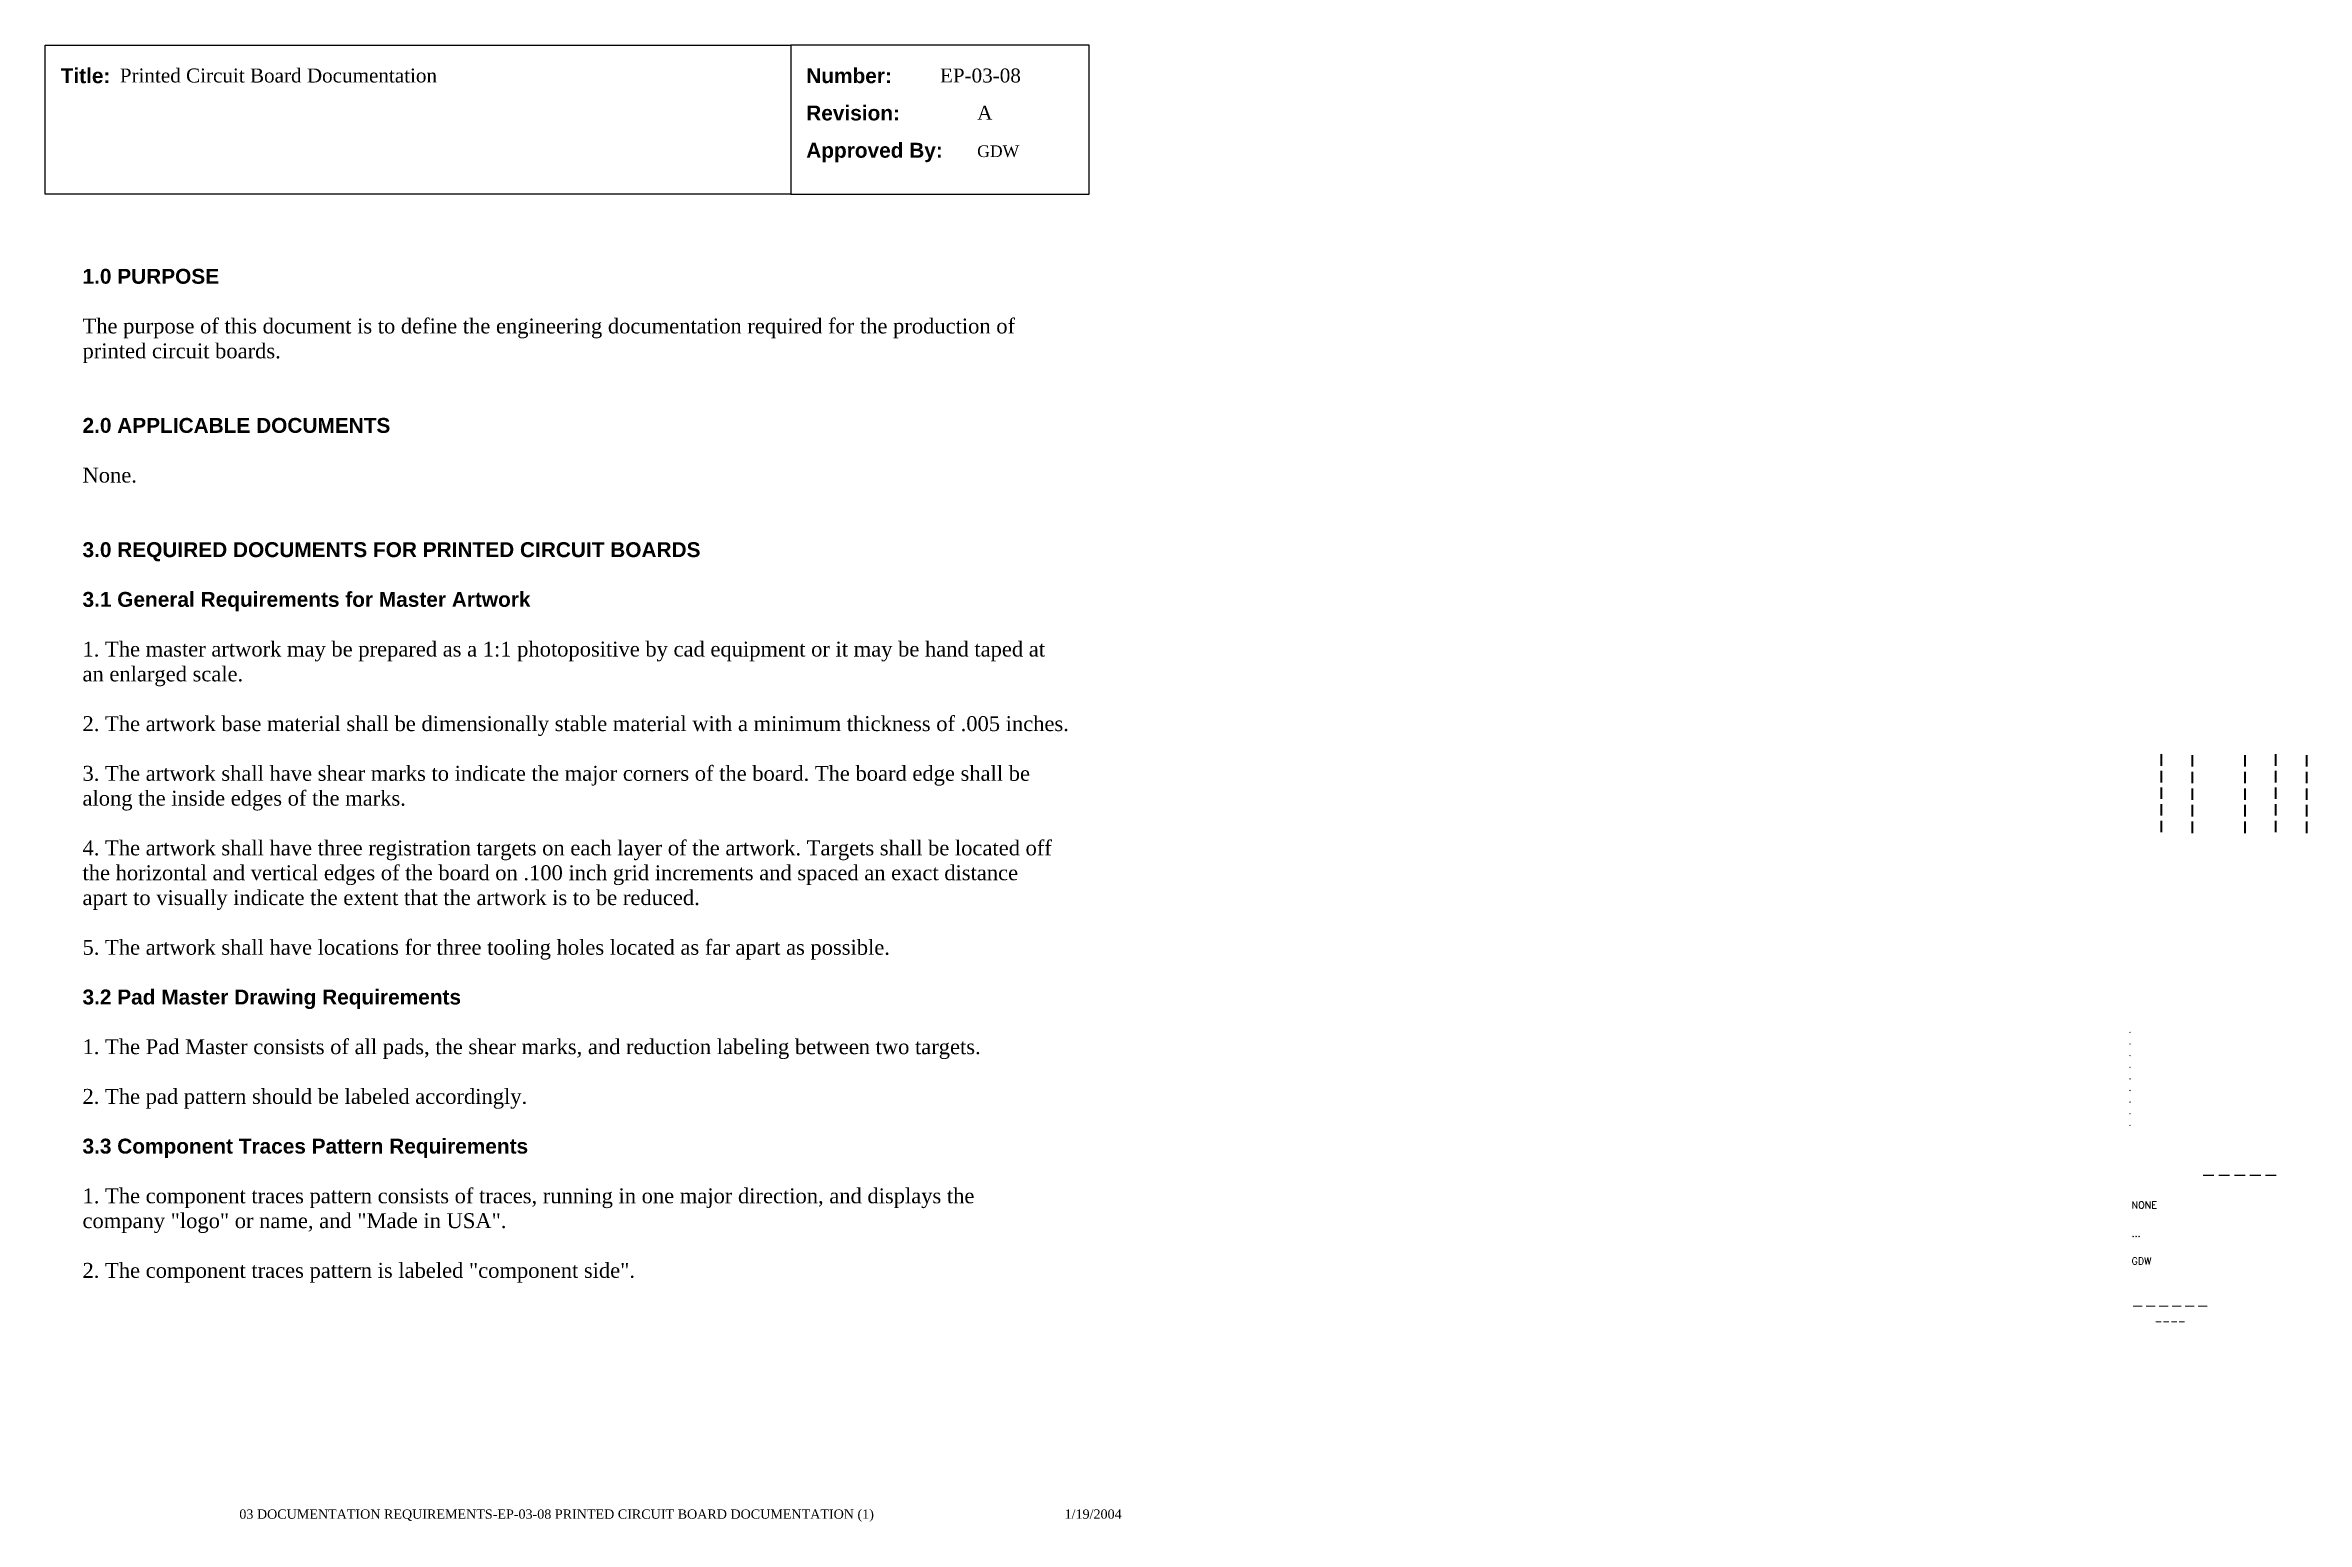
# Paper-space layout 'EP-03-08 Printed Circuit Board Documentation (1)' of a CAD drawing. Header units: inches. Extents: x 1 to 31.3, y 0.2 to 20.
import ezdxf
from ezdxf.enums import TextEntityAlignment as Align

# ---------------------------------------------------------------- set-up
doc = ezdxf.new("R2010")
doc.units = ezdxf.units.IN
doc.header["$MEASUREMENT"] = 0
doc.layers.add('TitleBlock_Attributes', color=40, linetype='Continuous', plot=False)
doc.layers.add('TitleBlock_Atts_Print', color=1, linetype='Continuous')
doc.styles.get("Standard").update_dxf_attribs({"font": 'simplex.shx'})
doc.styles.add('style1', font='TIMES.TTF')
doc.styles.add('styleAtt', font='TIMES.TTF')
doc.styles.add('TBBIGTEXT', font='complex.shx')

# ---------------------------------------------------------------- blocks, each defined once
blk = doc.blocks.new('Test1')
at = {"layer": 'TitleBlock_Attributes', "style": 'TBBIGTEXT', "width": 0.8}
for tag, p, height in [('SideLine1', (29.492, 9.408), 0.25), ('SideLine2', (29.906, 9.396), 0.25), ('SideLine3', (30.612, 9.396), 0.25), ('SideLine4', (31.026, 9.408), 0.25), ('SideLine5', (31.44, 9.396), 0.25), ('File-Layout', (28.803, 3.641), 0.125)]:
    blk.add_attdef(tag, p, '', height=height, rotation=90, dxfattribs=at)
at = {"layer": 'TitleBlock_Attributes'}
for tag, p, height in [('REV1', (28.947, 6.754), 0.0625), ('REV2', (28.947, 6.598), 0.0625), ('REV3', (28.947, 6.442), 0.0625), ('REV4', (28.947, 6.286), 0.0625), ('REV5', (28.947, 6.13), 0.0625), ('REV6', (28.947, 5.974), 0.0625), ('REV7', (28.947, 5.818), 0.0625), ('REV8', (28.947, 5.662), 0.0625), ('REV9', (28.947, 5.506), 0.0625), ('SCALE', (28.983, 4.394), 0.0938), ('INCHARGE', (28.983, 4.016), 0.0938), ('DRW', (28.983, 3.641), 0.0938)]:
    blk.add_attdef(tag, p, '', height=height, dxfattribs=at)
at = {"layer": 'TitleBlock_Attributes', "style": 'TBBIGTEXT'}
for tag, height, p in [('PROJNUM', 0.188, (30.434, 4.761)), ('DWG_NUM', 0.156, (31.168, 4.127)), ('CUSTOMER', 0.156, (29.501, 3.017)), ('LOCATION', 0.0938, (29.501, 2.835)), ('DESC_1', 0.188, (29.501, 2.412)), ('DESC_2', 0.188, (29.501, 2.1)), ('DESC_3', 0.188, (29.501, 1.787))]:
    blk.add_attdef(tag, text='', height=height, dxfattribs=at).set_placement(p, align=Align.CENTER)
at = {"layer": 'TitleBlock_Attributes'}
blk.add_attdef('DRW_DATE', text='', height=0.0938, dxfattribs=at).set_placement((31.149, 3.648), align=Align.CENTER)

psp = doc.layouts.new('EP-03-08 Printed Circuit Board Documentation (1)')

# ---------------------------------------------------------------- linework, layer by layer
for points in [[(1, 20), (11, 20), (11, 18), (1, 18)], [(11, 18), (15, 18), (15, 20), (11, 20)]]:
    psp.add_lwpolyline(points, close=True)

# ---------------------------------------------------------------- block references
ref = psp.add_blockref('Test1', (0, 0))
ref.add_attrib('CUSTOMER', '------', dxfattribs={"layer": 'TitleBlock_Attributes', "height": 0.1562, "style": 'TBBIGTEXT'}).set_placement((29.501, 3.017), align=Align.CENTER)
ref.add_attrib('LOCATION', '----', dxfattribs={"layer": 'TitleBlock_Attributes', "height": 0.0938, "style": 'TBBIGTEXT'}).set_placement((29.501, 2.835), align=Align.CENTER)
ref.add_attrib('DESC_1', 'Printed Circuit Board Documentation', (2, 19.5), dxfattribs={"layer": 'TitleBlock_Atts_Print', "height": 0.1875, "style": 'styleAtt'})
ref.add_attrib('DESC_2', 'EP-03-08', (13, 19.5), dxfattribs={"layer": 'TitleBlock_Atts_Print', "height": 0.1875, "style": 'styleAtt'})
ref.add_attrib('DESC_3', 'A', (13.5, 19), dxfattribs={"layer": 'TitleBlock_Atts_Print', "height": 0.188, "style": 'styleAtt'})
ref.add_attrib('PROJNUM', '-----', dxfattribs={"layer": 'TitleBlock_Attributes', "height": 0.1875, "style": 'TBBIGTEXT'}).set_placement((30.434, 4.761), align=Align.CENTER)
ref.add_attrib('DWG_NUM', 'GDW', (13.5, 18.5), dxfattribs={"layer": 'TitleBlock_Atts_Print', "height": 0.1562, "style": 'styleAtt'})
ref.add_attrib('DRW_DATE', '1/19/2004', dxfattribs={"layer": 'TitleBlock_Atts_Print', "height": 0.125, "style": 'styleAtt'}).set_placement((15.055, 0.232), align=Align.CENTER)
ref.add_attrib('DRW', 'GDW', (28.983, 3.641), dxfattribs={"layer": 'TitleBlock_Attributes', "height": 0.0938})
ref.add_attrib('INCHARGE', '...', (28.983, 4.016), dxfattribs={"layer": 'TitleBlock_Attributes', "height": 0.0938})
ref.add_attrib('SCALE', 'NONE', (28.983, 4.394), dxfattribs={"layer": 'TitleBlock_Attributes', "height": 0.0938})
ref.add_attrib('REV1', '.', (28.947, 6.754), dxfattribs={"layer": 'TitleBlock_Attributes', "height": 0.0625})
ref.add_attrib('REV2', '.', (28.947, 6.598), dxfattribs={"layer": 'TitleBlock_Attributes', "height": 0.0625})
ref.add_attrib('REV3', '.', (28.947, 6.442), dxfattribs={"layer": 'TitleBlock_Attributes', "height": 0.0625})
ref.add_attrib('REV4', '.', (28.947, 6.286), dxfattribs={"layer": 'TitleBlock_Attributes', "height": 0.0625})
ref.add_attrib('REV5', '.', (28.947, 6.13), dxfattribs={"layer": 'TitleBlock_Attributes', "height": 0.0625})
ref.add_attrib('REV6', '.', (28.947, 5.974), dxfattribs={"layer": 'TitleBlock_Attributes', "height": 0.0625})
ref.add_attrib('REV7', '.', (28.947, 5.818), dxfattribs={"layer": 'TitleBlock_Attributes', "height": 0.0625})
ref.add_attrib('REV8', '.', (28.947, 5.662), dxfattribs={"layer": 'TitleBlock_Attributes', "height": 0.0625})
ref.add_attrib('REV9', '.', (28.947, 5.506), dxfattribs={"layer": 'TitleBlock_Attributes', "height": 0.0625})
ref.add_attrib('SideLine1', '-----', (29.492, 9.408), dxfattribs={"layer": 'TitleBlock_Attributes', "height": 0.25, "rotation": 90, "style": 'TBBIGTEXT', "width": 0.8})
ref.add_attrib('SideLine2', '-----', (29.906, 9.396), dxfattribs={"layer": 'TitleBlock_Attributes', "height": 0.25, "rotation": 90, "style": 'TBBIGTEXT', "width": 0.8})
ref.add_attrib('SideLine3', '-----', (30.612, 9.396), dxfattribs={"layer": 'TitleBlock_Attributes', "height": 0.25, "rotation": 90, "style": 'TBBIGTEXT', "width": 0.8})
ref.add_attrib('SideLine4', '-----', (31.026, 9.408), dxfattribs={"layer": 'TitleBlock_Attributes', "height": 0.25, "rotation": 90, "style": 'TBBIGTEXT', "width": 0.8})
ref.add_attrib('SideLine5', '-----', (31.44, 9.396), dxfattribs={"layer": 'TitleBlock_Attributes', "height": 0.25, "rotation": 90, "style": 'TBBIGTEXT', "width": 0.8})
ref.add_attrib('File-Layout', '03 DOCUMENTATION REQUIREMENTS-EP-03-08 PRINTED CIRCUIT BOARD DOCUMENTATION (1)', dxfattribs={"layer": 'TitleBlock_Atts_Print', "height": 0.125, "style": 'styleAtt'}).set_placement((7.859, 0.232), align=Align.CENTER)

# ---------------------------------------------------------------- texts
at = {"color": 5, "char_height": 0.2, "width": 2, "attachment_point": 1, "line_spacing_factor": 1.5, "style": 'style1'}
for s, insert in [('{\\fArial|b1|i0|c0|p34;Title:}', (1.207, 19.691)), ('{\\fArial|b1|i0|c0|p34;Number:\\PRevision:\\PApproved By:}', (11.207, 19.691))]:
    psp.add_mtext(s, dxfattribs=dict(at, insert=insert))
at = {"color": 5, "insert": (1.5, 17), "char_height": 0.2, "width": 13, "attachment_point": 1, "style": 'style1'}
psp.add_mtext('{\\fArial|b1|i0|c0|p34;1.0 PURPOSE\\P\\P}The purpose of this document is to define the engineering documentation required for the production of printed circuit boards.\\P\\P\\P{\\fArial|b1|i0|c0|p34;2.0 APPLICABLE DOCUMENTS\\P\\P}None.\\P\\P\\P{\\fArial|b1|i0|c0|p34;3.0 REQUIRED DOCUMENTS FOR PRINTED CIRCUIT BOARDS\\P\\P3.1 General Requirements for Master Artwork\\P\\P}1. The master artwork may be prepared as a 1:1 photopositive by cad equipment or it may be hand taped at an enlarged scale.\\P\\P2. The artwork base material shall be dimensionally stable material with a minimum thickness of .005 inches.\\P\\P3. The artwork shall have shear marks to indicate the major corners of the board. The board edge shall be along the inside edges of the marks.\\P\\P4. The artwork shall have three registration targets on each layer of the artwork. Targets shall be located off the horizontal and vertical edges of the board on .100 inch grid increments and spaced an exact distance apart to visually indicate the extent that the artwork is to be reduced.\\P\\P5. The artwork shall have locations for three tooling holes located as far apart as possible.\\P\\P{\\fArial|b1|i0|c0|p34;3.2 Pad Master Drawing Requirements\\P\\P}1. The Pad Master consists of all pads, the shear marks, and reduction labeling between two targets.\\P\\P2. The pad pattern should be labeled accordingly.\\P\\P{\\fArial|b1|i0|c0|p34;3.3 Component Traces Pattern Requirements\\P\\P}1. The component traces pattern consists of traces, running in one major direction, and displays the company "logo" or name, and "Made in USA".\\P\\P2. The component traces pattern is labeled "component side".', dxfattribs=at)

doc.saveas('drawing.dxf')
